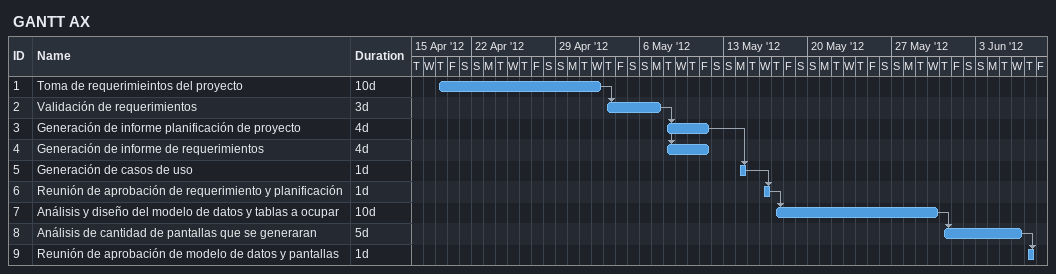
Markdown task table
GANTT AX

| ID | Task | Duration | Start | Finish | Predecessors |
|---|---|---|---|---|---|
| 1 | Toma de requerimieintos del proyecto | 10d | 2012-04-19 | 2012-05-02 |  |
| 2 | Validación de requerimientos | 3d | 2012-05-03 | 2012-05-07 | 1 |
| 3 | Generación de informe planificación de proyecto | 4d | 2012-05-08 | 2012-05-11 | 2 |
| 4 | Generación de informe de requerimientos | 4d | 2012-05-08 | 2012-05-11 | 2 |
| 5 | Generación de casos de uso | 1d | 2012-05-14 | 2012-05-14 | 3 |
| 6 | Reunión de aprobación de requerimiento y planificación | 1d | 2012-05-16 | 2012-05-16 | 5 |
| 7 | Análisis y diseño del modelo de datos y tablas a ocupar | 10d | 2012-05-17 | 2012-05-30 | 6 |
| 8 | Análisis de cantidad de pantallas que se generaran | 5d | 2012-05-31 | 2012-06-06 | 7 |
| 9 | Reunión de aprobación de modelo de datos y pantallas | 1d | 2012-06-07 | 2012-06-07 | 8 |
